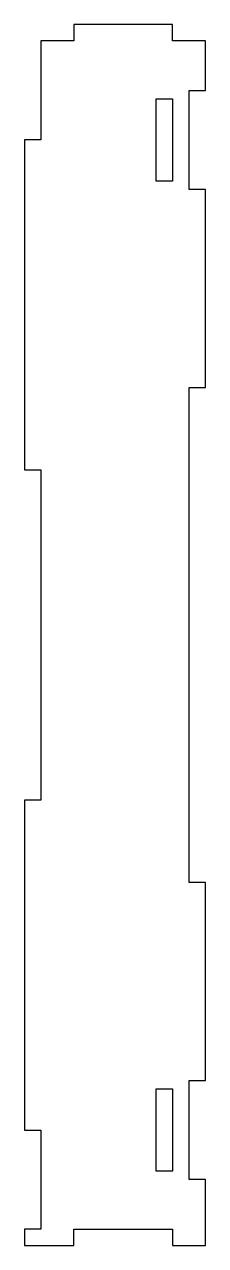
# Model space of a CAD drawing. Extents: x 0 to 55, y -185 to 185.
import ezdxf

# ---------------------------------------------------------------- set-up
doc = ezdxf.new("R2010")
doc.units = 0
doc.layers.get('0').update_dxf_attribs({"linetype": 'continuous'})

# ---------------------------------------------------------------- blocks, each defined once
blk = doc.blocks.new('FACEFEAT')
at = {"color": 0}
for p, q in [((15, 185), (15, 180)), ((45, 185), (15, 185)), ((45, 180), (45, 185)), ((5, 180), (5, 150)), ((15, 180), (5, 180)), ((55, 180), (45, 180)), ((55, 165), (55, 180)), ((50, 135), (50, 165)), ((50, 165), (55, 165)), ((40, 137.5), (40, 162.5)), ((40, 162.5), (45, 162.5)), ((45, 162.5), (45, 137.5)), ((0, 150), (0, 50)), ((5, 150), (0, 150)), ((45, 137.5), (40, 137.5)), ((55, 135), (50, 135)), ((55, 75), (55, 135)), ((50, 75), (55, 75)), ((50, -75), (50, 75)), ((0, 50), (5, 50)), ((5, 50), (5, -50)), ((0, -50), (0, -150)), ((5, -50), (0, -50)), ((55, -75), (50, -75)), ((55, -135), (55, -75)), ((50, -135), (55, -135)), ((50, -165), (50, -135)), ((40, -162.5), (40, -137.5)), ((40, -137.5), (45, -137.5)), ((45, -137.5), (45, -162.5)), ((0, -150), (5, -150)), ((5, -150), (5, -180)), ((45, -162.5), (40, -162.5)), ((55, -165), (50, -165)), ((55, -185), (55, -165)), ((0, -180), (0, -185)), ((5, -180), (0, -180)), ((15, -180), (45, -180)), ((15, -185), (15, -180)), ((45, -180), (45, -185)), ((0, -185), (15, -185)), ((45, -185), (55, -185))]:
    blk.add_line(p, q, dxfattribs=at)

msp = doc.modelspace()

# ---------------------------------------------------------------- block references
at = {"color": 0}
msp.add_blockref('FACEFEAT', (0, 0), dxfattribs=at)

doc.saveas('drawing.dxf')
